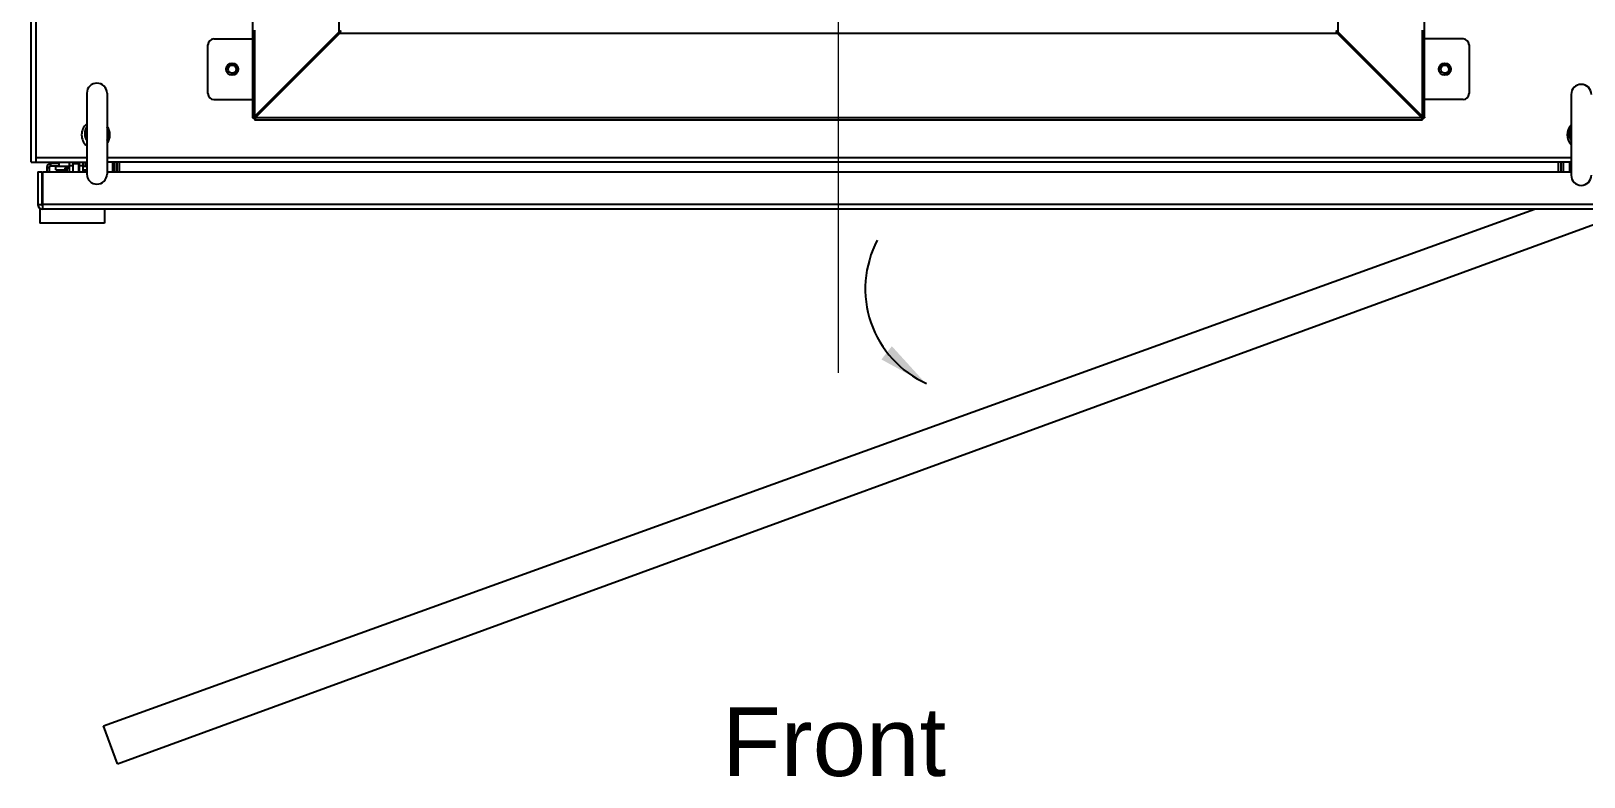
# Model space of a CAD drawing. Extents: x 81444 to 119867, y -54538 to -28747.
# Drawn here: x 84229 to 84998, y -44428 to -44058 of the extents above; entities that cross this region are included whole.
import ezdxf
from ezdxf.lldxf.tags import DXFTag

# ---------------------------------------------------------------- set-up
doc = ezdxf.new("R2010")
doc.units = 0
doc.header["$LTSCALE"] = 100
doc.header["$MEASUREMENT"] = 0
doc.layers.add('PANEL', color=7, linetype='Continuous')
doc.styles.add('HZ', font='arial.ttf', dxfattribs={"width": 0.7})
tags = doc.linetypes.add('CENTER', pattern=[2, 1.25, -0.25, 0.25, -0.25]).pattern_tags.tags
tags[10:11] = [DXFTag(74, 4), DXFTag(75, 0), DXFTag(340, '0'), DXFTag(46, 1.0), DXFTag(50, 0.0), DXFTag(44, 0.0), DXFTag(45, 0.0)]
tags[8:9] = [DXFTag(74, 4), DXFTag(75, 0), DXFTag(340, '0'), DXFTag(46, 1.0), DXFTag(50, 0.0), DXFTag(44, 0.0), DXFTag(45, 0.0)]
tags[6:7] = [DXFTag(74, 4), DXFTag(75, 0), DXFTag(340, '0'), DXFTag(46, 1.0), DXFTag(50, 0.0), DXFTag(44, 0.0), DXFTag(45, 0.0)]
tags[4:5] = [DXFTag(74, 4), DXFTag(75, 0), DXFTag(340, '0'), DXFTag(46, 1.0), DXFTag(50, 0.0), DXFTag(44, 0.0), DXFTag(45, 0.0)]
tags = doc.linetypes.add('HIDDEN', pattern=[0.375, 0.25, -0.125]).pattern_tags.tags
tags[6:7] = [DXFTag(74, 4), DXFTag(75, 0), DXFTag(340, '0'), DXFTag(46, 1.0), DXFTag(50, 0.0), DXFTag(44, 0.0), DXFTag(45, 0.0)]
tags[4:5] = [DXFTag(74, 4), DXFTag(75, 0), DXFTag(340, '0'), DXFTag(46, 1.0), DXFTag(50, 0.0), DXFTag(44, 0.0), DXFTag(45, 0.0)]

msp = doc.modelspace()

# ---------------------------------------------------------------- linework, layer by layer
at = {"color": 1, "linetype": 'CENTER', "lineweight": 20}
msp.add_line((84628.7, -44227.59), (84628.7, -43283.74), dxfattribs=at)
at = {"color": 7, "linetype": 'Continuous'}
for p, q in [((84229.2, -44123.2), (84229.2, -43370.6)), ((84231.5, -43371.2), (84231.5, -44123.2)), ((84338.7, -43393.2), (84338.7, -44101.2)), ((84918.7, -44101.2), (84918.7, -43393.2)), ((84381.49, -43435.49), (84381.49, -44058.91)), ((84875.91, -44058.91), (84875.91, -43435.49)), ((84319.7, -44062.2), (84338.7, -44062.2)), ((84339.8, -44057.95), (84339.8, -44100.6)), ((84381.49, -44058.91), (84339.8, -44100.6)), ((84381.99, -44058.91), (84340.3, -44100.6)), ((84381.99, -44059.41), (84340.3, -44101.1)), ((84381.49, -44058.91), (84381.99, -44058.91)), ((84381.99, -44059.41), (84381.99, -44058.91)), ((84381.99, -44059.41), (84875.41, -44059.41)), ((84875.91, -44058.91), (84875.41, -44058.91)), ((84875.41, -44058.91), (84917.1, -44100.6)), ((84875.41, -44059.41), (84875.41, -44058.91)), ((84875.41, -44059.41), (84917.1, -44101.1)), ((84875.91, -44058.91), (84917.6, -44100.6)), ((84917.6, -44100.6), (84917.6, -44057.95)), ((84937.7, -44062.2), (84918.7, -44062.2)), ((84316.7, -44089.2), (84316.7, -44065.2)), ((84940.7, -44065.2), (84940.7, -44089.2)), ((84256.8, -44089.1), (84256.8, -44129.1)), ((84266.8, -44089.1), (84266.8, -44129.1)), ((84319.7, -44092.2), (84338.7, -44092.2)), ((84937.7, -44092.2), (84918.7, -44092.2)), ((84991.2, -44089.7), (84991.2, -44129.7)), ((84338.7, -44101.2), (84339.8, -44101.2)), ((84339.7, -44101.1), (84339.7, -44102.2)), ((84339.8, -44100.6), (84340.3, -44100.6)), ((84340.3, -44101.1), (84340.3, -44100.6)), ((84340.3, -44101.1), (84917.1, -44101.1)), ((84917.6, -44100.6), (84917.1, -44100.6)), ((84917.1, -44101.1), (84917.1, -44100.6)), ((84917.6, -44101.2), (84918.7, -44101.2)), ((84917.7, -44102.2), (84917.7, -44101.1)), ((84339.7, -44102.2), (84917.7, -44102.2)), ((84229.2, -44123.2), (84256.8, -44123.2)), ((84231.5, -44120.9), (84256.8, -44120.9)), ((84238.88, -44123.95), (84238.88, -44125.15)), ((84243, -44123.95), (84238.88, -44123.95)), ((84243.47, -44123.2), (84242.72, -44123.95)), ((84243, -44123.95), (84243, -44125.15)), ((84248, -44123.2), (84248, -44127.95)), ((84250, -44127.95), (84250, -44123.2)), ((84250.1, -44127.95), (84250.1, -44123.98)), ((84252.9, -44123.98), (84250.1, -44123.98)), ((84252.9, -44127.95), (84252.9, -44123.98)), ((84253, -44123.2), (84253, -44127.95)), ((84255, -44127.95), (84255, -44123.2)), ((84256, -44123.95), (84256, -44125.15)), ((84256.8, -44123.95), (84256, -44123.95)), ((84266.8, -44120.9), (84991.2, -44120.9)), ((84991.2, -44123.2), (84266.8, -44123.2)), ((84269.5, -44123.2), (84269.5, -44127.95)), ((84270.6, -44127.95), (84270.6, -44123.2)), ((84271.8, -44127.95), (84271.8, -44123.2)), ((84273, -44127.95), (84273, -44123.2)), ((84985, -44127.95), (84985, -44123.2)), ((84986.2, -44127.95), (84986.2, -44123.2)), ((84987.4, -44127.95), (84987.4, -44123.2)), ((84990.5, -44127.95), (84990.5, -44123.2)), ((84232.5, -44127.95), (84232.5, -44144.15)), ((84232.5, -44127.95), (84234.5, -44127.95)), ((84234.5, -44127.95), (84234.5, -44144.15)), ((84234.8, -44127.95), (84234.8, -44146.45)), ((84234.8, -44127.95), (84256.8, -44127.95)), ((84237, -44125.83), (84237, -44127.95)), ((84237, -44125.83), (84238.2, -44125.83)), ((84238.2, -44125.83), (84238.2, -44127.95)), ((84243, -44125.15), (84238.88, -44125.15)), ((84241.52, -44125.15), (84241.5, -44125.17)), ((84241.5, -44127), (84241.5, -44125.17)), ((84241.5, -44125.19), (84248, -44125.19)), ((84241.5, -44127), (84246, -44127)), ((84243.99, -44127), (84243.99, -44127.96)), ((84246, -44127.95), (84246, -44125.95)), ((84246, -44125.95), (84248, -44125.95)), ((84247.09, -44127.95), (84247.09, -44125.95)), ((84250, -44124.98), (84248, -44124.98)), ((84255, -44124.98), (84253, -44124.98)), ((84255, -44125.19), (84256.8, -44125.19)), ((84255, -44127), (84256.8, -44127)), ((84256.8, -44125.15), (84256, -44125.15)), ((84266.8, -44127.95), (84991.2, -44127.95)), ((84232.5, -44144.15), (84234.5, -44144.15)), ((84233.5, -44146.45), (84233.5, -44153.45)), ((85022.2, -44144.15), (84234.8, -44144.15)), ((85022.2, -44146.45), (84234.8, -44146.45)), ((84265.5, -44146.45), (84265.5, -44153.45)), ((84265.5, -44153.45), (84233.5, -44153.45))]:
    msp.add_line(p, q, dxfattribs=at)
msp.add_line((84271.92, -44421.07), (84265.11, -44402.23))
for centre, radius in [((84328.7, -44077.2), 3), ((84328.7, -44077.2), 2), ((84928.7, -44077.2), 3), ((84928.7, -44077.2), 2)]:
    msp.add_circle(centre, radius, dxfattribs=at)
for centre, radius, start, end in [((84319.7, -44065.2), 3, 90, 180), ((84390.81, -44067.23), 12.13, 134.03676, 135.37999), ((84373.67, -44050.09), 12.13, 314.62001, 315.96324), ((84414.23, -44119.22), 68.64, 117.45319, 117.81313), ((84321.68, -44026.67), 68.64, 332.18687, 332.54681), ((84843.16, -44119.22), 68.64, 62.18687, 62.54681), ((84935.72, -44026.67), 68.64, 207.45319, 207.81313), ((84883.73, -44050.09), 12.13, 224.03676, 225.37999), ((84866.59, -44067.23), 12.13, 44.62001, 45.96324), ((84937.7, -44065.2), 3, 0, 90), ((84328.7, -44077.2), 2.5, 255, 195), ((84928.7, -44077.2), 2.5, 255, 195), ((84261.8, -44089.1), 5, 0, 180), ((84996.2, -44089.7), 5, 0, 180), ((84319.7, -44089.2), 3, 180, 270), ((84937.7, -44089.2), 3, 270, 0), ((84344.12, -44114.99), 15.02, 106.71863, 107.12156), ((84325.91, -44096.78), 15.02, 342.87844, 343.28137), ((84931.48, -44096.78), 15.02, 196.71863, 197.12156), ((84913.28, -44114.99), 15.02, 72.87844, 73.28137), ((84261.2, -44109.7), 7, 129.66197, 230.33803), ((84261.8, -44109.1), 6, 146.44504, 195), ((84261.8, -44109.1), 6, 146.98298, 213.01702), ((84261.8, -44109.1), 6, 326.46158, 33.53842), ((84261.8, -44109.1), 6, 326.98298, 33.01702), ((84261.2, -44109.7), 7, 323.87173, 36.12827), ((84996.2, -44109.7), 7, 136.14811, 223.85189), ((84996.2, -44109.1), 6, 146.44407, 195), ((84996.2, -44109.1), 6, 146.98298, 213.01702), ((84238.88, -44125.83), 1.88, 90, 180), ((84238.88, -44125.83), 0.681, 90, 180), ((84261.8, -44129.1), 5, 180, 0), ((84996.2, -44129.7), 5, 180, 0), ((84234.8, -44144.15), 2.3, 180, 270), ((84234.8, -44144.15), 0.3, 180, 270)]:
    msp.add_arc(centre, radius, start, end, dxfattribs=at)
for points, start_tangent, end_tangent in [([(84381.49, -44058.91), (84381.84, -44058.71), (84382.21, -44058.51)], (0.856944, 0.515409), (0.883981, 0.467523)), ([(84381.99, -44059.41), (84382.19, -44059.06), (84382.39, -44058.69)], (0.515409, 0.856944), (0.467523, 0.883981)), ([(84381.99, -44058.91), (84382.18, -44058.71)], (0.671784, 0.740747), (0.701407, 0.712761)), ([(84381.99, -44058.91), (84382.19, -44058.72)], (0.740747, 0.671784), (0.712761, 0.701407)), ([(84875.41, -44059.41), (84875.21, -44059.06), (84875.01, -44058.69)], (-0.515409, 0.856944), (-0.467523, 0.883981)), ([(84875.91, -44058.91), (84875.56, -44058.71), (84875.19, -44058.51)], (-0.856944, 0.515409), (-0.883981, 0.467523)), ([(84875.41, -44058.91), (84875.21, -44058.72)], (-0.740747, 0.671784), (-0.712761, 0.701407)), ([(84875.41, -44058.91), (84875.22, -44058.71)], (-0.671784, 0.740747), (-0.701407, 0.712761)), ([(84338.83, -44101), (84338.7, -44101.2)], (-0.79084, -0.612022), (0, -1)), ([(84339.7, -44100.63), (84339.21, -44100.8), (84338.99, -44100.9), (84338.83, -44101)], (-0.955586, -0.294712), (-0.79084, -0.612022)), ([(84339.77, -44101), (84339.7, -44101.2)], (-0.569202, -0.822198), (0, -1)), ([(84339.9, -44101.13), (84339.7, -44101.2)], (-0.822198, -0.569202), (-1, 0)), ([(84340.3, -44100.6), (84339.98, -44100.8), (84339.77, -44101)], (-0.875724, -0.482812), (-0.569202, -0.822198)), ([(84340.3, -44100.6), (84340.1, -44100.92), (84339.9, -44101.13)], (-0.482812, -0.875724), (-0.822198, -0.569202)), ([(84340.27, -44101.2), (84340.1, -44101.69), (84340, -44101.91), (84339.9, -44102.07)], (-0.294712, -0.955586), (-0.612022, -0.79084)), ([(84917.1, -44100.6), (84917.3, -44100.92), (84917.5, -44101.13)], (0.482812, -0.875724), (0.822198, -0.569202)), ([(84917.1, -44100.6), (84917.42, -44100.8), (84917.63, -44101)], (0.875724, -0.482812), (0.569202, -0.822198)), ([(84917.13, -44101.2), (84917.3, -44101.69), (84917.4, -44101.91), (84917.5, -44102.07)], (0.294712, -0.955586), (0.612022, -0.79084)), ([(84917.5, -44101.13), (84917.7, -44101.2)], (0.822198, -0.569202), (1, 0)), ([(84917.63, -44101), (84917.7, -44101.2)], (0.569202, -0.822198), (0, -1)), ([(84917.7, -44100.63), (84918.18, -44100.8), (84918.4, -44100.9), (84918.57, -44101)], (0.955586, -0.294712), (0.79084, -0.612022)), ([(84918.57, -44101), (84918.7, -44101.2)], (0.79084, -0.612022), (0, -1)), ([(84339.9, -44102.07), (84339.7, -44102.2)], (-0.612022, -0.79084), (-1, 0)), ([(84917.5, -44102.07), (84917.7, -44102.2)], (0.612022, -0.79084), (1, 0))]:
    msp.add_spline(points, degree=3, dxfattribs=dict(at, start_tangent=start_tangent, end_tangent=end_tangent))
at = {"layer": 'PANEL', "linetype": 'HIDDEN'}
for p, q in [((84265.09, -44402.24), (84972.98, -44146.45)), ((84271.92, -44421.07), (85023.23, -44146.48))]:
    msp.add_line(p, q, dxfattribs=at)
at = {"layer": 'PANEL', "color": 7}
msp.add_arc((84693.44, -44185.9), 51.49, 152.18894, 245.71907, dxfattribs=at)
at = {"layer": 'PANEL', "color": 7, "linetype": 'ByBlock'}
msp.add_solid([(84649.94, -44220.88), (84655.1, -44214.33), (84672.15, -44233.08)], dxfattribs=at)

# ---------------------------------------------------------------- texts
at = {"color": 7, "style": 'HZ'}
msp.add_text('Front', height=34, dxfattribs=at).set_placement((84571.12, -44427.08))

doc.saveas('drawing.dxf')
